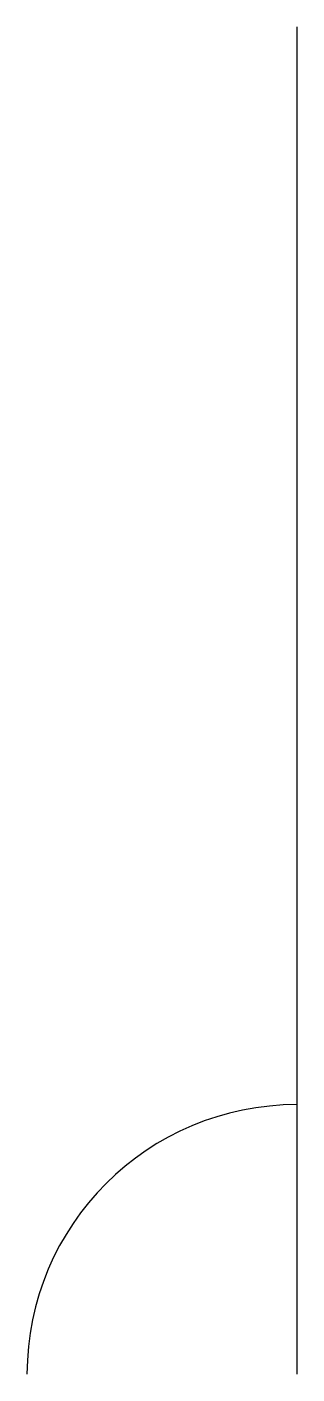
# Model space of a CAD drawing. Header units: millimetres. Extents: x 46 to 50, y 20 to 40.
import ezdxf

# ---------------------------------------------------------------- set-up
doc = ezdxf.new("R2010")
doc.units = ezdxf.units.MM

# ---------------------------------------------------------------- blocks, each defined once
blk = doc.blocks.new('B', base_point=(5, 5))
blk.add_line((5, 5), (15, 5))
blk.add_arc((5, 5), 2, 0, 90)

msp = doc.modelspace()

# ---------------------------------------------------------------- block references
at = {"xscale": 2, "yscale": 2, "rotation": 90}
msp.add_blockref('B', (50, 20), dxfattribs=at)

doc.saveas('drawing.dxf')
